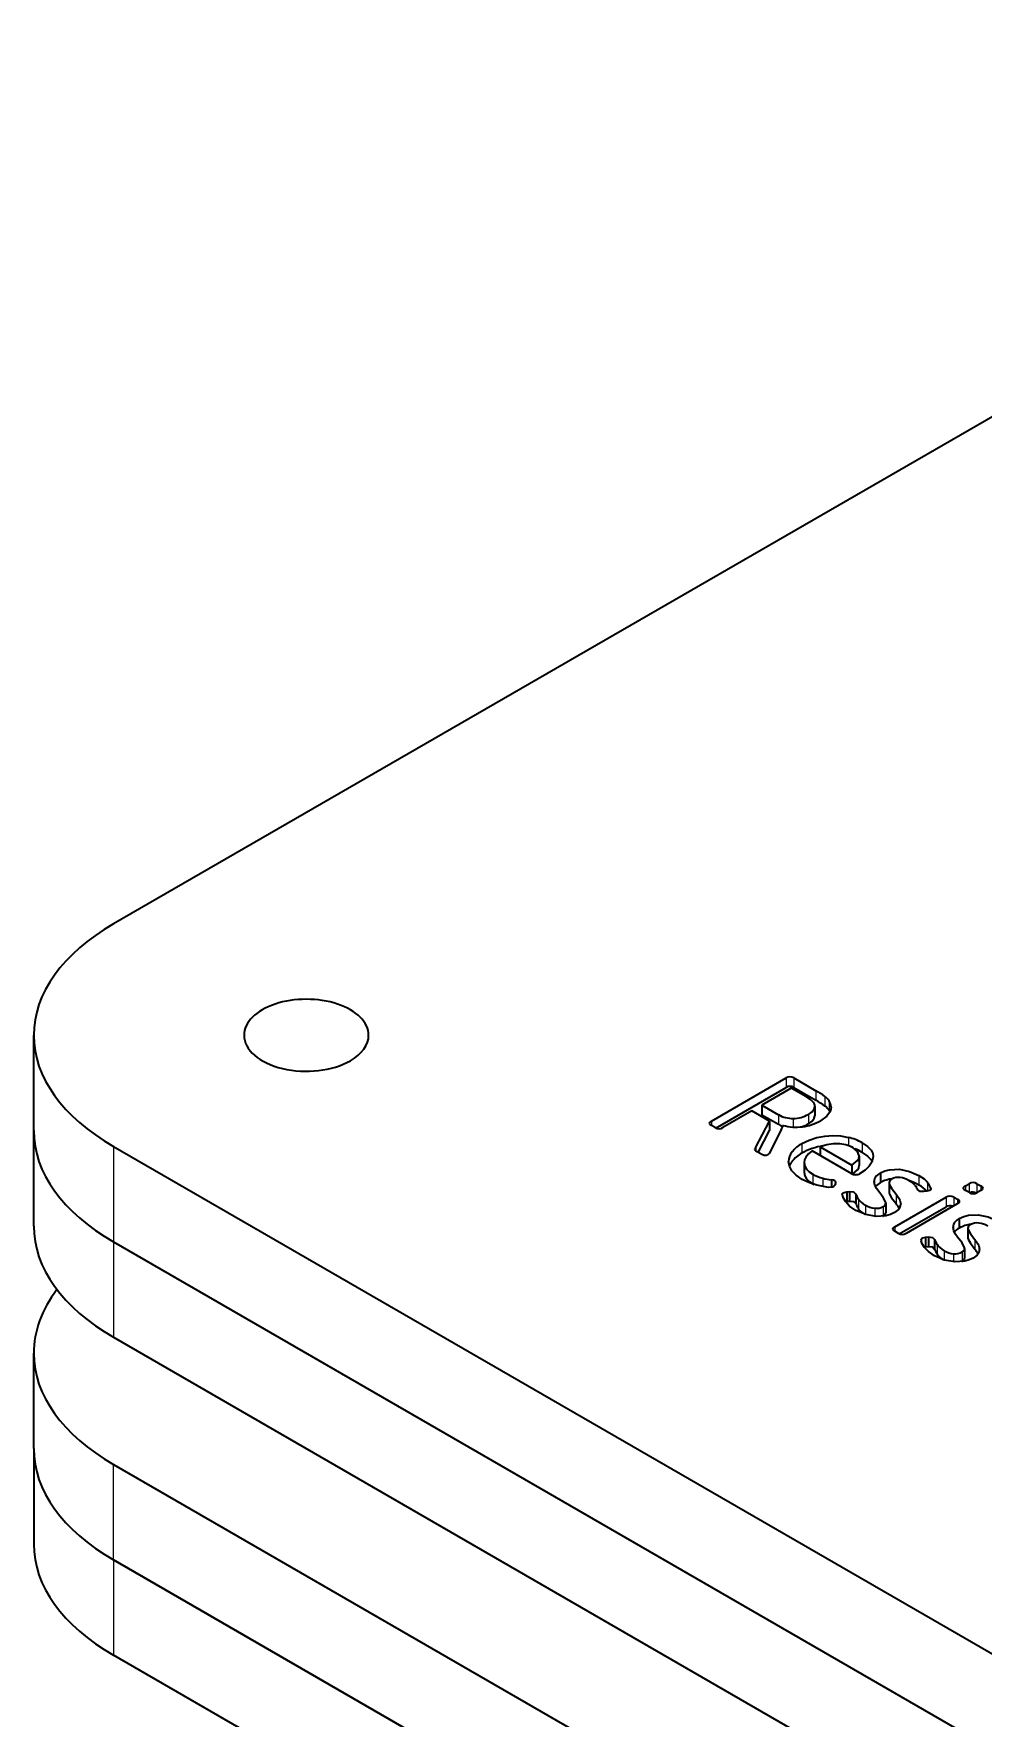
# Model space of a CAD drawing. Extents: x 327 to 941, y 153 to 765.
# Drawn here: x 730.8 to 755.18, y 642.62 to 685.88 of the extents above; entities that cross this region are included whole.
import ezdxf

# ---------------------------------------------------------------- set-up
doc = ezdxf.new("R2010")
doc.units = 0

msp = doc.modelspace()

# ---------------------------------------------------------------- linework, layer by layer
at = {"color": 7, "lineweight": 35}
for p, q in [((772.445, 685.88), (732.847, 663.018)), ((732.847, 657.303), (772.445, 634.441)), ((732.847, 654.854), (772.445, 631.992)), ((732.847, 654.854), (772.445, 631.992)), ((732.847, 652.404), (772.445, 629.542)), ((732.847, 649.138), (751.851, 638.166)), ((732.847, 646.689), (751.851, 635.717)), ((772.445, 623.827), (732.847, 646.689)), ((772.445, 621.377), (732.847, 644.239))]:
    msp.add_line(p, q, dxfattribs=at)
at = {"color": 7, "lineweight": 35, "ltscale": 0.061237}
for p, q in [((730.797, 657.711), (730.797, 660.161)), ((730.797, 655.262), (730.797, 657.711)), ((730.797, 649.546), (730.797, 651.996))]:
    msp.add_line(p, q, dxfattribs=at)
at = {"color": 7, "lineweight": 35, "ltscale": 0.055302}
msp.add_line((748.2, 657.958), (750.115, 659.064), dxfattribs=at)
at = {"color": 7, "lineweight": 13, "ltscale": 0.006123}
for p, q in [((750.115, 659.064), (750.115, 658.82)), ((750.312, 659.064), (750.312, 658.82)), ((751.11, 658.588), (751.11, 658.343)), ((751.22, 658.475), (751.22, 658.23)), ((750.687, 658.129), (750.687, 657.885)), ((750.522, 657.378), (750.522, 657.133)), ((752.073, 657.398), (752.073, 657.153)), ((750.801, 656.591), (750.801, 656.346)), ((753.525, 656.56), (753.525, 656.315)), ((751.971, 655.954), (751.971, 655.709)), ((752.939, 656.082), (752.939, 655.837)), ((752.154, 655.796), (752.154, 655.552)), ((753.995, 654.785), (753.995, 654.54)), ((754.635, 654.595), (754.635, 654.35)), ((754.963, 654.914), (754.963, 654.669))]:
    msp.add_line(p, q, dxfattribs=at)
at = {"color": 7, "lineweight": 35, "ltscale": 0.016421}
for p, q in [((750.312, 659.064), (750.881, 658.736)), ((750.312, 658.82), (750.881, 658.491))]:
    msp.add_line(p, q, dxfattribs=at)
at = {"color": 7, "lineweight": 35, "ltscale": 0.05201}
msp.add_line((748.314, 657.779), (750.115, 658.82), dxfattribs=at)
at = {"color": 7, "lineweight": 35, "ltscale": 0.021864}
msp.add_line((750.25, 658.804), (749.493, 658.366), dxfattribs=at)
at = {"color": 7, "lineweight": 35, "ltscale": 0.010196}
msp.add_line((750.603, 658.6), (750.25, 658.804), dxfattribs=at)
at = {"color": 7, "lineweight": 13, "ltscale": 0.006125}
for p, q in [((750.881, 658.736), (750.881, 658.491)), ((749.918, 658.121), (749.918, 657.876)), ((752.761, 656.363), (752.761, 656.118)), ((754.222, 656.002), (754.222, 655.757)), ((752.612, 655.764), (752.612, 655.519)), ((754.785, 655.195), (754.785, 654.95)), ((754.177, 654.628), (754.177, 654.383))]:
    msp.add_line(p, q, dxfattribs=at)
at = {"color": 7, "lineweight": 35, "ltscale": 0.021427}
msp.add_line((749.235, 658.218), (748.493, 657.789), dxfattribs=at)
at = {"color": 7, "lineweight": 35, "ltscale": 0.013052}
msp.add_line((749.687, 657.957), (749.235, 658.218), dxfattribs=at)
at = {"color": 7, "lineweight": 35, "ltscale": 0.006125}
for p, q in [((749.493, 658.366), (749.493, 658.121)), ((750.576, 656.89), (750.576, 656.645)), ((751.994, 657.059), (751.994, 656.814)), ((752.76, 656.379), (752.76, 656.134)), ((751.674, 656.142), (751.674, 655.897)), ((754.563, 655.456), (754.563, 655.211)), ((754.783, 655.211), (754.783, 654.966))]:
    msp.add_line(p, q, dxfattribs=at)
at = {"color": 7, "lineweight": 35, "ltscale": 0.012272}
for p, q in [((749.493, 658.366), (749.918, 658.121)), ((749.493, 658.121), (749.918, 657.876))]:
    msp.add_line(p, q, dxfattribs=at)
at = {"color": 7, "lineweight": 13, "ltscale": 0.005505}
msp.add_line((750.299, 658.023), (750.299, 657.803), dxfattribs=at)
at = {"color": 7, "lineweight": 35, "ltscale": 0.006123}
for p, q in [((750.853, 658.337), (750.853, 658.092)), ((749.687, 657.957), (749.687, 657.712)), ((752.54, 656.624), (752.54, 656.379)), ((751.746, 656.149), (751.746, 655.904)), ((751.905, 656.081), (751.905, 655.836)), ((752.675, 655.849), (752.675, 655.604)), ((753.698, 654.974), (753.698, 654.729)), ((753.77, 654.981), (753.77, 654.736)), ((753.929, 654.913), (753.929, 654.668)), ((754.699, 654.681), (754.699, 654.436))]:
    msp.add_line(p, q, dxfattribs=at)
at = {"color": 7, "lineweight": 35, "ltscale": 0.001131}
msp.add_line((751.22, 658.23), (751.242, 658.191), dxfattribs=at)
at = {"color": 7, "lineweight": 35, "ltscale": 0.00277}
msp.add_line((748.295, 657.789), (748.199, 657.844), dxfattribs=at)
at = {"color": 7, "lineweight": 13, "ltscale": 0.002855}
for p, q in [((748.2, 657.958), (748.2, 657.844)), ((755.117, 656.291), (755.117, 656.176))]:
    msp.add_line(p, q, dxfattribs=at)
at = {"color": 7, "lineweight": 35, "ltscale": 0.019322}
msp.add_line((749.328, 657.272), (749.687, 657.957), dxfattribs=at)
at = {"color": 7, "lineweight": 35, "ltscale": 0.015738}
msp.add_line((749.395, 657.154), (749.687, 657.712), dxfattribs=at)
at = {"color": 7, "lineweight": 35, "ltscale": 0.017608}
msp.add_line((750.001, 657.751), (749.678, 657.125), dxfattribs=at)
at = {"color": 7, "lineweight": 35, "ltscale": 0.000176396}
msp.add_line((750.04, 657.846), (750.034, 657.843), dxfattribs=at)
at = {"color": 7, "lineweight": 13, "ltscale": 0.061238}
for p, q in [((732.847, 657.303), (732.847, 654.854)), ((732.847, 646.689), (732.847, 644.239))]:
    msp.add_line(p, q, dxfattribs=at)
at = {"color": 7, "lineweight": 35, "ltscale": 0.001671}
msp.add_line((749.328, 657.272), (749.328, 657.206), dxfattribs=at)
at = {"color": 7, "lineweight": 35, "ltscale": 0.003453}
msp.add_line((749.495, 657.096), (749.376, 657.165), dxfattribs=at)
at = {"color": 7, "lineweight": 35, "ltscale": 0.029212}
msp.add_line((751.8, 656.605), (750.789, 657.189), dxfattribs=at)
at = {"color": 7, "lineweight": 35, "ltscale": 0.005527}
for p, q in [((750.992, 657.293), (750.992, 657.072)), ((751.803, 656.825), (751.803, 656.604))]:
    msp.add_line(p, q, dxfattribs=at)
at = {"color": 7, "lineweight": 35, "ltscale": 0.023417}
msp.add_line((750.992, 657.293), (751.803, 656.825), dxfattribs=at)
at = {"color": 7, "lineweight": 13, "ltscale": 0.005299}
msp.add_line((751.715, 657.539), (751.715, 657.327), dxfattribs=at)
at = {"color": 7, "lineweight": 35, "ltscale": 0.000135838}
msp.add_line((751.994, 657.059), (751.994, 657.064), dxfattribs=at)
at = {"color": 7, "lineweight": 35, "ltscale": 0.000969864}
msp.add_line((750.801, 656.346), (750.835, 656.328), dxfattribs=at)
at = {"color": 7, "lineweight": 13, "ltscale": 0.005363}
msp.add_line((751.06, 656.489), (751.06, 656.274), dxfattribs=at)
at = {"color": 7, "lineweight": 35, "ltscale": 0.004927}
msp.add_line((751.283, 656.451), (751.283, 656.254), dxfattribs=at)
at = {"color": 7, "lineweight": 35, "ltscale": 0.001127}
msp.add_line((751.384, 656.354), (751.366, 656.313), dxfattribs=at)
at = {"color": 7, "lineweight": 13, "ltscale": 0.003337}
msp.add_line((752.388, 656.47), (752.388, 656.336), dxfattribs=at)
at = {"color": 7, "lineweight": 35, "ltscale": 0.000392338}
for p, q in [((752.76, 656.379), (752.761, 656.363)), ((752.76, 656.134), (752.761, 656.118)), ((754.783, 655.211), (754.785, 655.195)), ((754.783, 654.966), (754.785, 654.95))]:
    msp.add_line(p, q, dxfattribs=at)
at = {"color": 7, "lineweight": 13, "ltscale": 0.00565}
msp.add_line((753.745, 656.385), (753.745, 656.159), dxfattribs=at)
at = {"color": 7, "lineweight": 35, "ltscale": 0.002854}
for p, q in [((754.719, 656.292), (754.818, 656.349)), ((755.117, 656.177), (755.018, 656.12))]:
    msp.add_line(p, q, dxfattribs=at)
at = {"color": 7, "lineweight": 13, "ltscale": 0.002849}
for p, q in [((754.719, 656.292), (754.719, 656.178)), ((754.513, 655.948), (754.513, 655.835))]:
    msp.add_line(p, q, dxfattribs=at)
at = {"color": 7, "lineweight": 13, "ltscale": 0.005702}
msp.add_line((754.818, 656.349), (754.818, 656.121), dxfattribs=at)
at = {"color": 7, "lineweight": 35, "ltscale": 0.002939}
for p, q in [((755.015, 656.349), (755.117, 656.291)), ((754.821, 656.12), (754.719, 656.178))]:
    msp.add_line(p, q, dxfattribs=at)
at = {"color": 7, "lineweight": 13, "ltscale": 0.005794}
msp.add_line((755.015, 656.349), (755.015, 656.118), dxfattribs=at)
at = {"color": 7, "lineweight": 35, "ltscale": 0.000909502}
msp.add_line((751.639, 655.89), (751.674, 655.897), dxfattribs=at)
at = {"color": 7, "lineweight": 35, "ltscale": 0.001806}
for p, q in [((751.674, 656.142), (751.746, 656.149)), ((751.674, 655.897), (751.746, 655.904))]:
    msp.add_line(p, q, dxfattribs=at)
at = {"color": 7, "lineweight": 35, "ltscale": 0.000437441}
for p, q in [((752.675, 655.849), (752.673, 655.866)), ((754.699, 654.681), (754.697, 654.698))]:
    msp.add_line(p, q, dxfattribs=at)
at = {"color": 7, "lineweight": 35, "ltscale": 0.038017}
msp.add_line((752.905, 655.242), (754.222, 656.002), dxfattribs=at)
at = {"color": 7, "lineweight": 35, "ltscale": 0.038016}
msp.add_line((754.512, 655.834), (753.195, 655.074), dxfattribs=at)
at = {"color": 7, "lineweight": 35, "ltscale": 0.001814}
msp.add_line((753.728, 656.156), (753.656, 656.146), dxfattribs=at)
at = {"color": 7, "lineweight": 35, "ltscale": 0.001353}
msp.add_line((753.827, 656.251), (753.827, 656.197), dxfattribs=at)
at = {"color": 7, "lineweight": 35, "ltscale": 0.002678}
msp.add_line((754.42, 656.002), (754.513, 655.948), dxfattribs=at)
at = {"color": 7, "lineweight": 13, "ltscale": 0.005528}
msp.add_line((754.42, 656.002), (754.42, 655.781), dxfattribs=at)
at = {"color": 7, "lineweight": 13, "ltscale": 0.005234}
for p, q in [((752.392, 655.719), (752.392, 655.51)), ((754.415, 654.551), (754.415, 654.342))]:
    msp.add_line(p, q, dxfattribs=at)
at = {"color": 7, "lineweight": 35, "ltscale": 0.000268403}
for p, q in [((752.602, 655.513), (752.612, 655.519)), ((754.626, 654.345), (754.635, 654.35))]:
    msp.add_line(p, q, dxfattribs=at)
at = {"color": 7, "lineweight": 35, "ltscale": 0.034715}
msp.add_line((753.019, 655.063), (754.222, 655.757), dxfattribs=at)
at = {"color": 7, "lineweight": 13, "ltscale": 0.002856}
msp.add_line((752.905, 655.242), (752.905, 655.128), dxfattribs=at)
at = {"color": 7, "lineweight": 35, "ltscale": 0.00268}
msp.add_line((752.998, 655.074), (752.905, 655.128), dxfattribs=at)
at = {"color": 7, "lineweight": 35, "ltscale": 0.001804}
for p, q in [((753.698, 654.974), (753.77, 654.981)), ((753.698, 654.729), (753.77, 654.736))]:
    msp.add_line(p, q, dxfattribs=at)
at = {"color": 7, "lineweight": 13, "ltscale": 0.003336}
msp.add_line((754.412, 655.301), (754.412, 655.168), dxfattribs=at)
at = {"color": 7, "lineweight": 13, "ltscale": 0.061237}
for p, q in [((732.847, 654.854), (732.847, 652.404)), ((732.847, 646.689), (732.847, 649.138))]:
    msp.add_line(p, q, dxfattribs=at)
at = {"color": 7, "lineweight": 35, "ltscale": 0.000911002}
msp.add_line((753.662, 654.722), (753.698, 654.729), dxfattribs=at)
at = {"color": 7, "lineweight": 35, "ltscale": 0.061238}
msp.add_line((730.797, 649.546), (730.797, 647.097), dxfattribs=at)
at = {"color": 7, "lineweight": 35}
for points in [[(750.687, 658.129), (750.782, 658.198), (750.838, 658.274), (750.853, 658.337)], [(750.687, 657.885), (750.782, 657.954), (750.838, 658.029), (750.853, 658.092)], [(751.272, 658.313), (751.253, 658.214), (751.163, 658.085), (750.998, 657.963)], [(748.15, 657.901), (748.155, 657.92), (748.165, 657.933), (748.2, 657.958)], [(748.199, 657.844), (748.165, 657.87), (748.155, 657.882), (748.15, 657.901)], [(750.522, 657.378), (750.708, 657.468), (750.907, 657.532), (751.111, 657.571), (751.316, 657.585), (751.517, 657.575), (751.715, 657.539)], [(749.376, 657.165), (749.335, 657.196), (749.324, 657.213), (749.317, 657.238)], [(749.678, 657.125), (749.649, 657.088), (749.605, 657.071), (749.551, 657.073), (749.495, 657.096)], [(750.789, 657.189), (750.688, 657.113), (750.621, 657.034), (750.587, 656.962), (750.576, 656.89)], [(751.994, 657.064), (751.953, 657.176), (751.839, 657.271)], [(752.073, 657.398), (752.207, 657.305), (752.297, 657.206), (752.341, 657.121), (752.355, 657.035)], [(752.073, 657.153), (752.207, 657.06), (752.297, 656.962), (752.326, 656.911)], [(750.531, 656.457), (750.375, 656.564), (750.266, 656.68), (750.202, 656.8), (750.181, 656.922)], [(750.576, 656.89), (750.595, 656.795), (750.64, 656.722), (750.71, 656.653), (750.801, 656.591)], [(751.803, 656.825), (751.946, 656.941), (751.982, 657), (751.994, 657.059)], [(751.825, 656.593), (751.951, 656.703), (751.983, 656.758), (751.994, 656.814)], [(752.355, 657.035), (752.321, 656.899), (752.251, 656.798), (752.145, 656.699), (752.004, 656.605)], [(752.54, 656.624), (752.652, 656.676), (752.773, 656.709), (753.028, 656.719), (753.285, 656.666), (753.525, 656.56)], [(751.205, 656.254), (750.901, 656.309), (750.717, 656.368), (750.531, 656.457)], [(750.576, 656.645), (750.595, 656.551), (750.64, 656.477), (750.71, 656.409), (750.801, 656.346)], [(751.366, 656.313), (751.345, 656.282), (751.31, 656.261), (751.205, 656.254)], [(752.495, 656.147), (752.437, 656.226), (752.398, 656.307), (752.379, 656.405)], [(752.824, 656.467), (752.779, 656.431), (752.76, 656.379)], [(752.761, 656.363), (752.773, 656.322), (752.824, 656.232), (752.939, 656.082)], [(753.525, 656.56), (753.659, 656.471), (753.745, 656.385)], [(754.67, 656.235), (754.675, 656.254), (754.685, 656.267), (754.719, 656.292)], [(755.117, 656.291), (755.151, 656.265), (755.161, 656.253), (755.166, 656.234)], [(751.556, 656.073), (751.559, 656.087), (751.579, 656.111), (751.604, 656.124), (751.674, 656.142)], [(751.905, 655.663), (751.746, 655.774), (751.646, 655.88), (751.588, 655.976), (751.561, 656.052)], [(751.746, 656.149), (751.85, 656.138), (751.905, 656.081)], [(751.746, 655.904), (751.85, 655.893), (751.905, 655.836)], [(752.673, 655.866), (752.61, 655.998), (752.495, 656.147)], [(752.761, 656.118), (752.773, 656.077), (752.824, 655.987), (752.939, 655.837)], [(752.939, 656.082), (753.012, 655.977), (753.038, 655.923), (753.058, 655.825)], [(753.656, 656.146), (753.557, 656.15), (753.492, 656.202)], [(753.836, 656.222), (753.832, 656.205), (753.821, 656.19), (753.799, 656.176), (753.728, 656.156)], [(754.562, 655.891), (754.556, 655.872), (754.547, 655.86), (754.512, 655.834)], [(754.513, 655.948), (754.547, 655.923), (754.556, 655.911), (754.562, 655.891)], [(754.719, 656.178), (754.685, 656.204), (754.675, 656.216), (754.67, 656.235)], [(755.166, 656.234), (755.161, 656.215), (755.151, 656.202), (755.117, 656.177)], [(752.896, 655.606), (752.794, 655.558), (752.679, 655.526), (752.426, 655.508), (752.161, 655.554), (751.905, 655.663)], [(753.049, 655.762), (752.999, 655.682), (752.896, 655.606)], [(754.563, 655.456), (754.676, 655.508), (754.797, 655.54), (755.051, 655.551), (755.308, 655.497), (755.548, 655.392)], [(752.855, 655.185), (752.861, 655.204), (752.871, 655.216), (752.905, 655.242)], [(752.905, 655.128), (752.871, 655.153), (752.861, 655.166), (752.855, 655.185)], [(753.58, 654.904), (753.582, 654.919), (753.602, 654.943), (753.627, 654.956), (753.698, 654.974)], [(753.77, 654.981), (753.873, 654.969), (753.929, 654.913)], [(754.518, 654.979), (754.461, 655.058), (754.421, 655.139), (754.403, 655.236)], [(754.697, 654.698), (754.634, 654.829), (754.518, 654.979)], [(754.848, 655.299), (754.803, 655.263), (754.783, 655.211)], [(754.785, 655.195), (754.797, 655.153), (754.848, 655.064), (754.963, 654.914)], [(753.929, 654.495), (753.77, 654.606), (753.67, 654.712), (753.612, 654.808), (753.584, 654.884)], [(753.77, 654.736), (753.873, 654.724), (753.929, 654.668)], [(754.785, 654.95), (754.797, 654.908), (754.848, 654.819), (754.963, 654.669)], [(755.073, 654.593), (755.022, 654.514), (754.92, 654.438)], [(754.963, 654.914), (755.036, 654.808), (755.062, 654.755), (755.082, 654.657)], [(754.92, 654.438), (754.817, 654.39), (754.702, 654.357), (754.45, 654.339), (754.185, 654.385), (753.929, 654.495)]]:
    msp.add_lwpolyline(points, dxfattribs=at)
for centre, radius, start, end in [((750.214, 658.909), 0.184, 57.5991, 122.4009), ((750.214, 658.664), 0.184, 57.5991, 122.4009), ((749.998, 657.5), 1.255, 53.2035, 61.1894), ((750.534, 658.225), 0.352, 36.2222, 52.3151), ((750.688, 658.333), 0.165, 1.5875, 37.7093), ((749.885, 656.929), 2.063, 53.5451, 61.119), ((749.885, 656.684), 2.063, 53.5451, 61.119), ((750.815, 658.192), 0.494, 35.0497, 53.3738), ((750.976, 658.306), 0.297, 1.3144, 34.7446), ((750.282, 658.754), 0.73, 240.0383, 271.3301), ((750.293, 658.805), 0.782, 270.4568, 300.2315), ((750.815, 657.947), 0.494, 35.0497, 53.3738), ((748.394, 657.945), 0.184, 237.6269, 302.4698), ((750.283, 658.507), 0.729, 239.9393, 249.6095), ((749.644, 657.935), 0.402, 332.7427, 343.1083), ((750.072, 657.821), 0.044, 150.1253, 182.9848), ((750.367, 659.015), 1.214, 254.3701, 277.9678), ((750.288, 658.571), 0.794, 286.3466, 300.1322), ((750.39, 659.047), 1.243, 276.713, 299.3005), ((749.383, 657.236), 0.0658, 146.3838, 178.1905), ((750.582, 656.913), 0.401, 141.4329, 178.6463), ((750.912, 656.652), 0.824, 118.2619, 141.569), ((750.912, 656.407), 0.824, 118.2619, 141.569), ((751.29, 655.777), 1.559, 98.379, 119.5297), ((751.41, 656.299), 1.077, 88.1645, 112.7918), ((751.433, 656.533), 0.842, 61.1736, 89.2742), ((751.406, 656.229), 1.346, 60.3277, 76.7437), ((751.433, 656.04), 1.284, 60.0934, 69.5461), ((750.636, 656.639), 0.462, 142.807, 159.7046), ((751.269, 657.391), 0.926, 239.6509, 256.9509), ((751.44, 658.066), 1.622, 256.4237, 264.4136), ((751.328, 656.385), 0.0636, 331.8848, 358.081), ((751.896, 656.777), 0.197, 240.8582, 272.2091), ((751.907, 656.784), 0.203, 269.043, 298.5089), ((752.612, 656.405), 0.233, 163.9063, 180.1018), ((752.721, 656.028), 0.394, 117.318, 141.6788), ((752.907, 655.731), 0.745, 95.5175, 119.5192), ((752.991, 656.171), 0.34, 81.5204, 119.3616), ((752.969, 655.915), 0.597, 59.7437, 83.0609), ((753.031, 655.97), 0.518, 40.6103, 62.5972), ((752.914, 655.249), 1.229, 60.1834, 72.1956), ((752.907, 655.896), 0.66, 27.6178, 38.4257), ((753.159, 655.617), 0.788, 43.299, 62.3655), ((753.155, 655.926), 0.746, 25.7843, 37.8765), ((754.916, 656.194), 0.184, 57.5991, 122.4009), ((751.608, 656.074), 0.0521, 181.1469, 204.5709), ((752.671, 656.398), 0.829, 202.4596, 212.3963), ((752.671, 656.153), 0.829, 202.4596, 212.3963), ((752.361, 655.359), 0.75, 28.0223, 39.5987), ((752.843, 655.825), 0.215, 342.8986, 0.0472), ((753.779, 656.219), 0.0577, 2.3747, 32.965), ((754.321, 655.846), 0.184, 57.5579, 122.4421), ((754.92, 656.275), 0.184, 237.5302, 302.3731), ((754.916, 655.952), 0.18, 61.6576, 117.215), ((752.362, 655.988), 0.481, 215.5293, 242.3464), ((752.446, 656.292), 0.575, 239.466, 264.5966), ((752.435, 656.08), 0.363, 263.1377, 299.127), ((754.321, 655.603), 0.182, 65.1562, 122.6528), ((753.096, 655.23), 0.184, 237.6269, 302.4698), ((754.636, 655.237), 0.233, 163.9063, 180.1018), ((754.745, 654.86), 0.394, 117.318, 141.6788), ((754.931, 654.562), 0.745, 95.5175, 119.5192), ((755.015, 655.002), 0.34, 81.5204, 119.3616), ((754.993, 654.746), 0.597, 59.7437, 83.0609), ((753.632, 654.905), 0.0521, 181.1469, 204.5709), ((754.695, 655.23), 0.829, 202.4596, 212.3963), ((754.695, 654.985), 0.829, 202.4596, 212.3963), ((754.386, 654.82), 0.481, 215.5293, 242.3464), ((754.469, 655.123), 0.575, 239.466, 264.5966), ((754.459, 654.912), 0.363, 263.1377, 299.127), ((754.385, 654.191), 0.75, 28.0223, 39.5987), ((754.867, 654.657), 0.215, 342.8986, 0.0472)]:
    msp.add_arc(centre, radius, start, end, dxfattribs=at)
for centre, major_axis, ratio, start_param, end_param in [((737.797, 660.161), (7, 0), 0.57735, 2.356194, 3.141593), ((737.797, 660.161), (1.6, 0), 0.57735, 6.283185, 9.424778), ((737.797, 660.161), (7, 0), 0.57735, 3.141593, 3.926991), ((737.797, 660.161), (1.6, 0), 0.57735, 3.141593, 5.497787), ((737.797, 660.161), (1.6, 0), 0.57735, 5.497787, 6.283185), ((737.797, 657.711), (7, 0), 0.57735, 3.141593, 3.926991), ((737.797, 657.711), (7, 0), 0.57735, 3.141593, 3.926991), ((738.375, 652.777), (13.015, 3.617), 0.054717, 6.267979, 6.397606), ((766.736, 655.603), (14.353, -0.838), 0.094149, 2.99925, 3.120235), ((775.088, 656.244), (23.143, 0.205), 0.07925, 3.188305, 3.275293), ((730.793, 660.196), (21.881, -4.361), 0.056629, 6.218384, 6.294483), ((730.793, 659.951), (21.881, -4.361), 0.056629, 6.218384, 6.294483), ((768.76, 654.435), (14.353, -0.838), 0.094149, 2.99925, 3.120235), ((737.797, 655.262), (7, 0), 0.57735, 3.141593, 3.926991), ((777.112, 655.076), (23.143, 0.205), 0.07925, 3.188305, 3.275293), ((732.816, 659.027), (21.881, -4.361), 0.056629, 6.218384, 6.294483), ((732.816, 658.782), (21.881, -4.361), 0.056629, 6.218384, 6.294483), ((737.797, 651.996), (7, 0), 0.57735, 2.725643, 3.141593), ((737.797, 651.996), (7, 0), 0.57735, 3.141593, 3.926991), ((737.797, 649.546), (7, 0), 0.57735, 3.141593, 3.926991), ((737.797, 649.546), (-7, 0), 0.57735, 6.283185, 7.068583), ((737.797, 647.097), (-7, 0), 0.57735, 6.283185, 7.068583)]:
    msp.add_ellipse(centre, major_axis=major_axis, ratio=ratio, start_param=start_param, end_param=end_param, dxfattribs=at)

doc.saveas('drawing.dxf')
